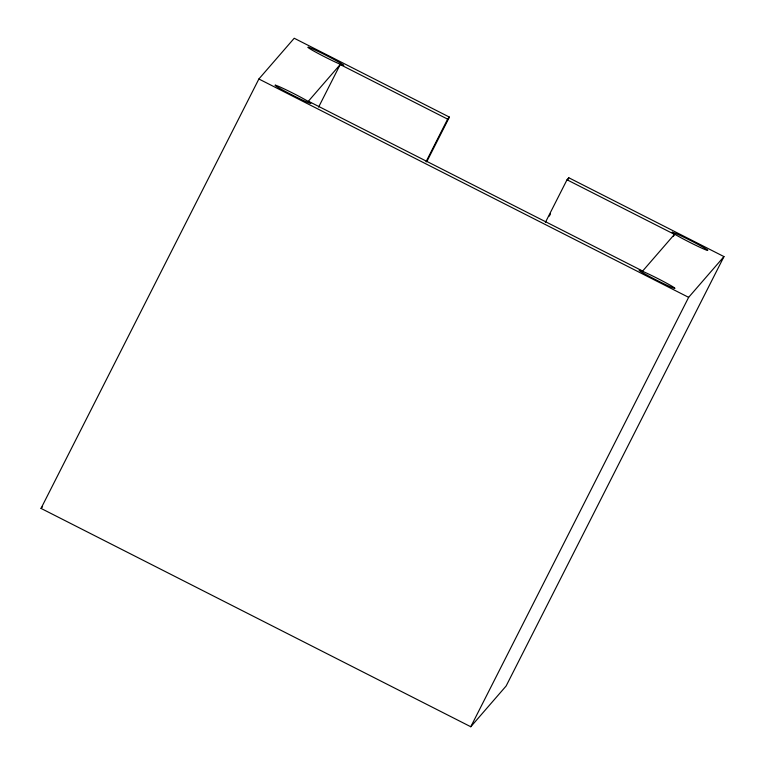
<?xml version="1.0" encoding="UTF-8"?>
<svg xmlns="http://www.w3.org/2000/svg" width="765" height="765" viewBox="0 0 765 765"><rect width="100%" height="100%" fill="white"/><g stroke="black" fill="none" stroke-linecap="round" stroke-linejoin="round"><path stroke-width="1.15" d="M545.407 222.386L567.018 179.785L568.787 177.748L723.977 256.6L506.124 686.004L470.781 726.75L41.023 508.4L258.876 78.996L294.219 38.25L449.409 117.102L426.717 161.826M318.613 107.1L340.205 64.547L447.64 119.139L449.409 117.102M426.029 161.74L447.64 119.139M549.337 216.093L550.418 213.961M567.707 179.88L568.787 177.748M673.382 236.5L674.462 234.377L567.018 179.785M470.781 726.75L688.634 297.346L723.977 256.6M340.205 64.547L308.391 101.219L642.648 271.049L674.462 234.377M41.023 508.4L42.563 506.631M258.876 78.996L688.634 297.346M672.244 232.197L672.1 232.417A20.091 0.985 26.9 0 0 689.389 242.142A20.091 0.985 26.9 0 0 707.615 250.442L707.759 250.232A20.091 0.985 26.9 0 0 692.813 241.692L688.137 239.321A20.091 0.985 26.9 0 0 672.244 232.197M308.266 47.229L307.951 47.354A20.091 0.985 26.9 0 0 325.402 57.212A20.091 0.985 26.9 0 0 343.638 65.455A20.091 0.985 26.9 0 0 329.371 57.04L324.704 54.659A20.091 0.985 26.9 0 0 308.266 47.229M275.543 85.221L274.998 85.231A20.091 0.985 26.9 0 0 288.52 93.12L293.167 95.501A20.091 0.985 26.9 0 0 310.791 103.39A20.091 0.985 26.9 0 0 295.787 94.64A20.091 0.985 26.9 0 0 275.543 85.221M647.486 275.381A20.091 0.985 26.9 0 0 674.921 288.367A20.091 0.985 26.9 0 0 648.634 274.052A20.091 0.985 26.9 0 0 647.486 275.381"/></g></svg>
